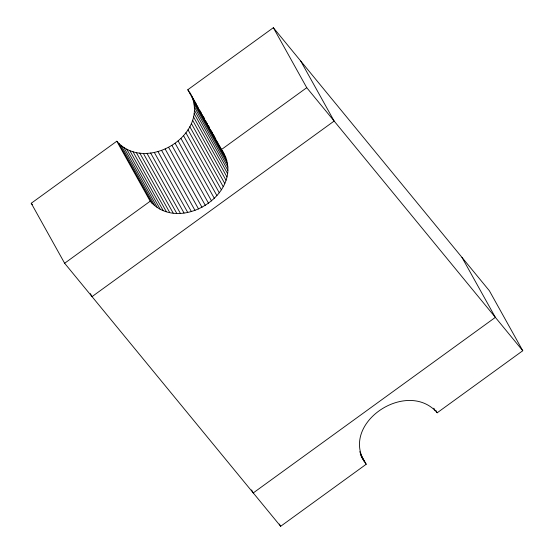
<?xml version="1.0" encoding="UTF-8"?>
<svg xmlns="http://www.w3.org/2000/svg" width="554" height="554" viewBox="0 0 554 554"><rect width="100%" height="100%" fill="white"/><g stroke="black" fill="none" stroke-linecap="round" stroke-linejoin="round"><path stroke-width="0.83" d="M360.363 453.761L366.201 464.259L280.649 526.3L64.631 263.254L31.239 203.263L116.797 141.222C145.363 173.783 209.447 135.481 191.22 94.956M116.797 141.222L150.189 201.22C180.244 235.616 248.081 191.082 222.112 150.453M224.612 154.954L221.191 149.732L187.799 89.741L273.351 27.7L489.369 290.746L522.761 350.737L437.203 412.778C407.065 377.863 337.725 424.212 366.201 464.259M64.631 263.254L150.189 201.22M221.191 149.732L306.743 87.691L273.351 27.7M306.743 87.691L522.761 350.737M31.239 203.263L32.333 204.599M187.799 89.741L189.191 91.632M190.043 92.933L190.832 94.284M461.967 257.375L495.359 317.373L253.247 492.935L251.578 489.93M300.753 61.065L334.145 121.063L92.033 296.625L90.364 293.62M435.95 410.528L437.203 412.778M433.824 408.201L435.077 410.452M194.98 101.707L195.811 103.21M199.987 110.71L200.825 112.206M203.325 116.707L204.163 118.203M206.67 122.704L207.501 124.207M208.339 125.703L209.17 127.205M211.676 131.707L212.507 133.202M213.345 134.705L215.852 139.206M190.07 93.01L190.901 94.512M191.739 96.008L194.246 100.509M195.493 102.76L196.331 104.256M197.162 105.759L198 107.261M200.506 111.756L201.337 113.258M202.175 114.761L204.675 119.255M205.513 120.758L206.351 122.254M208.851 126.755L209.689 128.258M210.52 129.754L213.027 134.255M213.858 135.758L214.696 137.254M217.203 141.755L218.034 143.257M218.872 144.753L221.371 149.255M222.209 150.757L223.047 152.253M192.494 97.816L225.887 157.807M193.464 100.8L226.856 160.798M194.122 103.903L227.514 163.894M194.461 107.088L227.853 167.086M194.475 110.343L227.867 170.334M194.17 113.632L227.562 173.631M193.547 116.942L226.939 176.934M192.605 120.232L225.997 180.23M191.365 123.494L224.758 183.485M189.821 126.693L223.214 186.684M187.993 129.802L221.385 189.793M185.895 132.808L219.287 192.799M359.698 451.697L360.536 453.2M183.54 135.675L216.933 195.673M360.252 453.941L361.506 456.184M361.007 455.741L364.345 461.738M361.527 456.794L362.78 459.044M180.95 138.396L214.343 198.387M178.139 140.938L211.531 200.929M175.133 143.285L208.526 203.283M171.948 145.425L205.34 205.416M168.617 147.336L202.009 207.328M165.161 149.005L198.554 208.996M161.609 150.411L195.001 210.409M157.987 151.561L191.379 211.552M154.324 152.433L187.716 212.424M150.64 153.022L184.032 213.02M146.969 153.326L180.362 213.325M143.341 153.347L176.733 213.338M139.781 153.077L173.173 213.068M136.312 152.516L169.704 212.507M132.967 151.678L166.359 211.67M129.775 150.563L163.167 210.555M126.748 149.178L160.141 209.177M123.916 147.544L157.308 207.535M121.298 145.66L154.691 205.652M118.923 143.548L152.315 203.54M279.396 524.049L280.649 526.3"/></g></svg>
